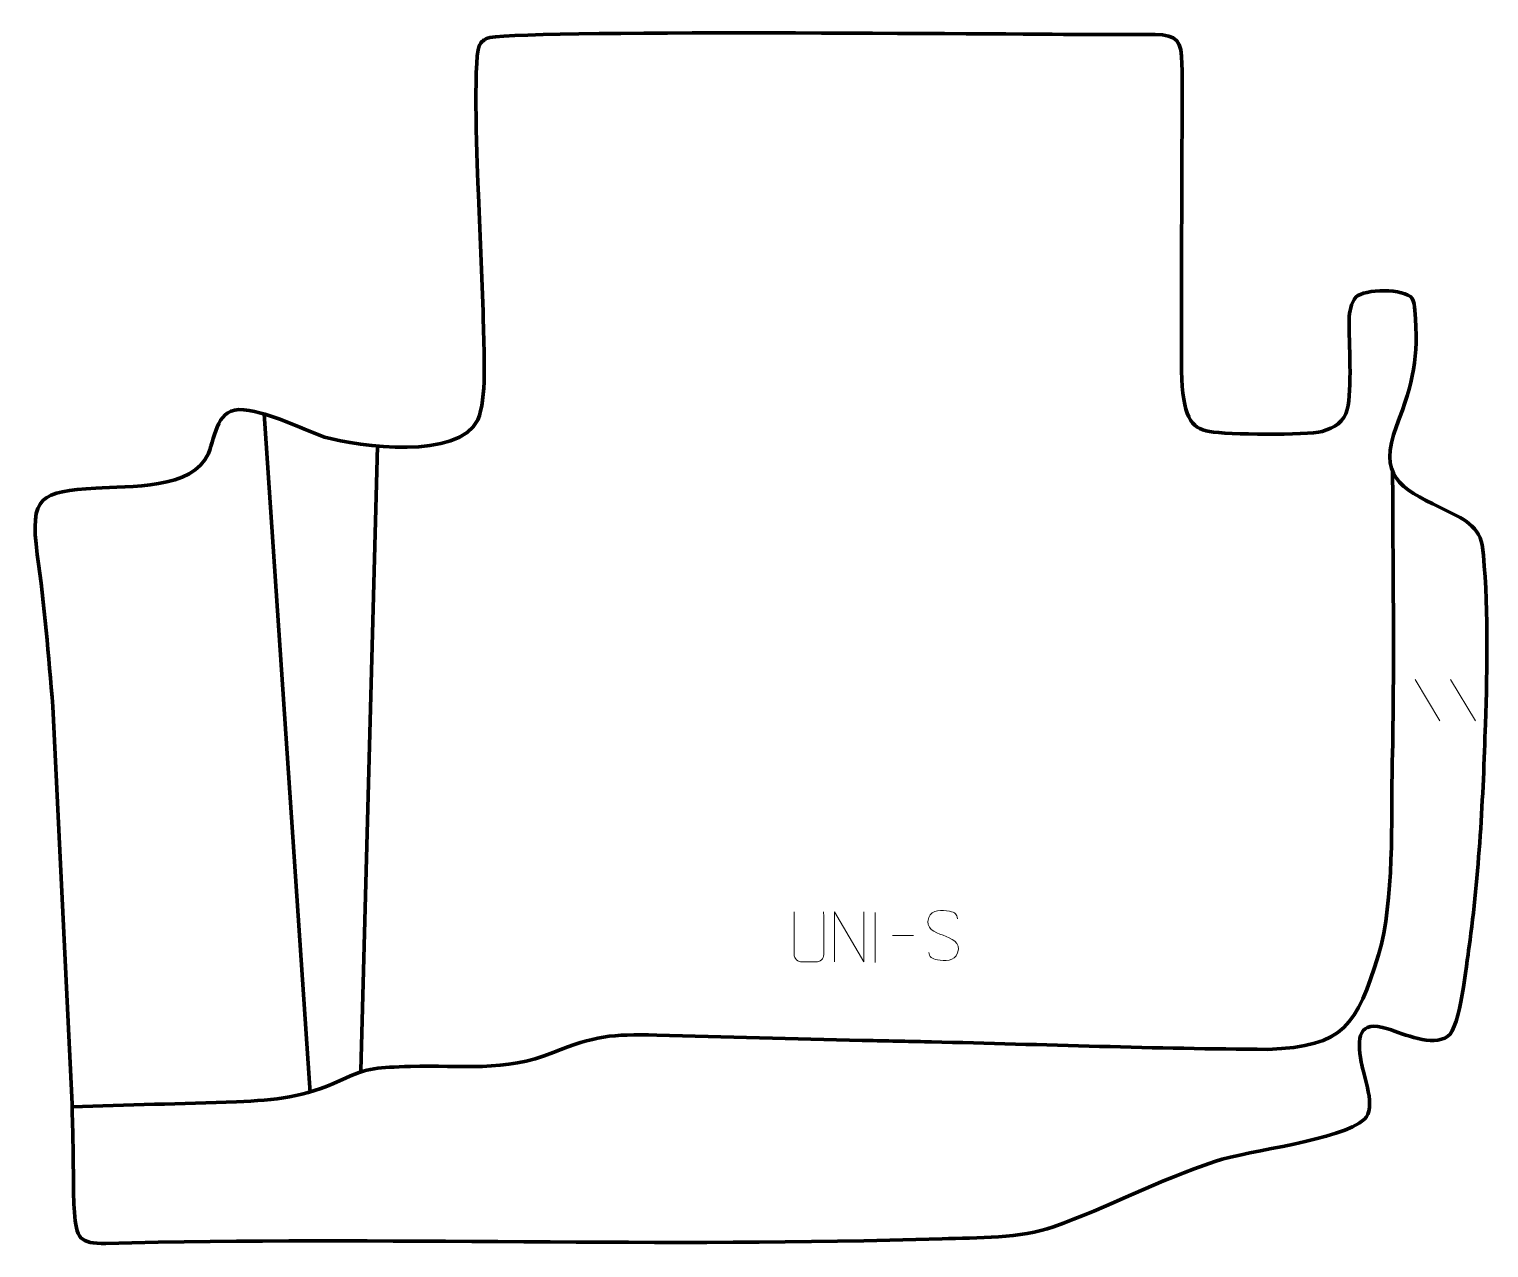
# Model space of a CAD drawing. Header units: millimetres. Extents: x -345 to 384, y -363 to 246.
import ezdxf

# ---------------------------------------------------------------- set-up
doc = ezdxf.new("R2010")
doc.units = ezdxf.units.MM
doc.header["$MEASUREMENT"] = 0
for name, color, linetype in [('layer 1', 7, 'Continuous'), ('layer 2', 7, 'Continuous'), ('layer 3', 7, 'Continuous')]:
    doc.layers.add(name, color=color, linetype=linetype)

msp = doc.modelspace()

# ---------------------------------------------------------------- linework, layer by layer
at = {"layer": 'layer 1', "color": 250, "lineweight": 9}
for points, knots in [([(51.9959, -195.0267), (51.9955, -200.5662), (52.0913, -210.768), (52.0917, -216.3084), (52.0917, -216.3084), (51.9519, -218.5479), (50.2747, -219.9741), (48.127, -219.9846), (48.127, -219.9846), (45.7951, -219.9842), (43.4632, -219.9842), (41.1317, -219.9846), (41.1317, -219.9846), (39.2067, -220.0861), (37.2346, -218.2696), (37.2458, -216.3251), (37.2458, -216.3251), (37.2461, -210.7632), (37.3415, -200.5878), (37.3411, -195.0267)], [0, 0, 0, 0, 0.16666667, 0.16666667, 0.16666667, 0.16666667, 0.33333333, 0.33333333, 0.33333333, 0.33333333, 0.5, 0.5, 0.5, 0.5, 0.66666667, 0.66666667, 0.66666667, 0.66666667, 1, 1, 1, 1]), ([(57.3413, -219.9844), (57.3413, -219.9844), (57.3413, -195.0309), (57.3413, -195.0309), (57.3413, -195.0309), (57.3413, -195.0309), (71.9961, -219.9844), (71.9961, -219.9844), (71.9961, -219.9844), (71.9961, -219.9844), (71.9961, -195.0309), (71.9961, -195.0309)], [0, 0, 0, 0, 0.25, 0.25, 0.25, 0.25, 0.5, 0.5, 0.5, 0.5, 1, 1, 1, 1]), ([(111.6742, -206.6398), (107.4259, -205.1694), (102.5178, -203.3736), (104.5229, -197.8533), (104.5229, -197.8533), (106.0264, -193.7134), (111.24, -194.1019), (114.8436, -194.703), (114.8436, -194.703), (117.7042, -195.1802), (118.5689, -196.3934), (118.8795, -198.4775)], [0, 0, 0, 0, 0.25, 0.25, 0.25, 0.25, 0.5, 0.5, 0.5, 0.5, 1, 1, 1, 1]), ([(111.6742, -206.6399), (115.6928, -208.2866), (120.7223, -210.1749), (118.8883, -215.5352), (118.8883, -215.5352), (117.4285, -219.8016), (112.5177, -219.5449), (108.7916, -218.9902), (108.7916, -218.9902), (106.0416, -218.5804), (104.8207, -217.3669), (104.4427, -215.2547)], [0, 0, 0, 0, 0.25, 0.25, 0.25, 0.25, 0.5, 0.5, 0.5, 0.5, 1, 1, 1, 1])]:
    msp.add_open_spline(points, degree=3, knots=knots, dxfattribs=at)
for points in [[(77.6687, -195.3266), (77.6687, -195.3266), (77.6687, -220.3007), (77.6687, -220.3007)], [(86.3954, -206.8137), (86.3954, -206.8137), (96.942, -206.8137), (96.942, -206.8137)]]:
    msp.add_open_spline(points, degree=3, dxfattribs=at)
at = {"layer": 'layer 2', "color": 142, "lineweight": 158}
for points in [[(-227.4735, 53.6255), (-227.4735, 53.6255), (-204.4906, -285.4018), (-204.4906, -285.4018)], [(-170.9083, 37.6159), (-170.9083, 37.6159), (-179.1233, -274.171), (-179.1233, -274.171)]]:
    msp.add_open_spline(points, degree=3, dxfattribs=at)
msp.add_open_spline([(-323.3601, -292.4216), (-295.9756, -291.5572), (-268.591, -290.6964), (-241.2066, -289.8285), (-241.2066, -289.8285), (-221.773, -289.043), (-207.3172, -287.5545), (-189.4734, -279.2071), (-189.4734, -279.2071), (-174.5168, -272.2104), (-171.0265, -272.9733), (-154.3636, -272.1679), (-154.3636, -272.1679), (-128.9908, -271.5237), (-107.4544, -275.1288), (-83.0785, -265.2696), (-83.0785, -265.2696), (-62.2368, -256.8399), (-54.0419, -256.056), (-31.3756, -256.5546), (-31.3756, -256.5546), (2.8187, -257.3069), (37.0726, -258.4254), (71.2896, -259.1901), (71.2896, -259.1901), (71.2896, -259.1901), (72.7937, -259.2234), (72.7937, -259.2234), (72.7937, -259.2234), (83.2917, -259.4542), (93.7897, -259.6851), (104.2877, -259.9165), (104.2877, -259.9165), (104.2877, -259.9165), (105.7874, -259.9496), (105.7874, -259.9496), (105.7874, -259.9496), (161.6908, -261.2), (217.9456, -263.4066), (273.8215, -263.6823), (273.8215, -263.6823), (312.393, -262.2822), (318.0027, -251.5555), (329.1545, -216.5483), (329.1545, -216.5483), (337.1768, -188.7394), (335.3169, -149.666), (336.0104, -120.1728), (336.0104, -120.1728), (337.1006, -71.7598), (336.2894, -23.3978), (336.1529, 25.0149)], degree=3, knots=[0, 0, 0, 0, 0.07142857, 0.07142857, 0.07142857, 0.07142857, 0.14285714, 0.14285714, 0.14285714, 0.14285714, 0.21428571, 0.21428571, 0.21428571, 0.21428571, 0.28571429, 0.28571429, 0.28571429, 0.28571429, 0.35714286, 0.35714286, 0.35714286, 0.35714286, 0.42857143, 0.42857143, 0.42857143, 0.42857143, 0.5, 0.5, 0.5, 0.5, 0.57142857, 0.57142857, 0.57142857, 0.57142857, 0.64285714, 0.64285714, 0.64285714, 0.64285714, 0.71428571, 0.71428571, 0.71428571, 0.71428571, 0.78571429, 0.78571429, 0.78571429, 0.78571429, 0.85714286, 0.85714286, 0.85714286, 0.85714286, 1, 1, 1, 1], dxfattribs=at)
at = {"layer": 'layer 3', "color": 242, "lineweight": 158}
msp.add_open_spline([(217.5098, 243.1204), (228.688, 243.0392), (230.7127, 239.7785), (230.9581, 228.3184), (230.9581, 228.3184), (231.3195, 211.4368), (230.8968, 193.5601), (230.8618, 176.5667), (230.8618, 176.5667), (230.793, 143.1943), (230.7242, 109.822), (230.6554, 76.4497), (230.6554, 76.4497), (230.6554, 76.4497), (230.6523, 74.9554), (230.6523, 74.9554), (230.6523, 74.9554), (231.5257, 52.6298), (235.0956, 46.5139), (244.7336, 44.8376), (244.7336, 44.8376), (253.3363, 43.3414), (293.0405, 42.8482), (300.9602, 44.9571), (300.9602, 44.9571), (307.073, 46.5849), (311.993, 49.7997), (313.5091, 55.8961), (313.5091, 55.8961), (315.9978, 65.9029), (314.3367, 89.2796), (314.4193, 100.8093), (314.4193, 100.8093), (314.6782, 104.9059), (315.1924, 108.7491), (317.8693, 111.9939), (317.8693, 111.9939), (321.8176, 116.1923), (342.1613, 116.4545), (345.9134, 111.3189), (345.9134, 111.3189), (346.7873, 110.1228), (347.1579, 107.3353), (347.3143, 105.5508), (347.3143, 105.5508), (349.2019, 81.1225), (346.5863, 70.1909), (338.1235, 47.5251), (338.1235, 47.5251), (329.018, 23.1376), (339.3632, 16.7946), (359.9442, 6.8617), (359.9442, 6.8617), (368.5903, 2.7478), (379.1364, -1.4574), (380.8947, -11.7408), (380.8947, -11.7408), (384.2003, -39.0373), (383.3738, -73.6708), (382.5163, -101.2633), (382.5163, -101.2633), (381.4073, -136.9538), (379.3745, -177.0049), (374.3539, -212.3199), (374.3539, -212.3199), (373.1602, -220.7085), (369.9324, -252.9329), (363.7618, -257.1583), (363.7618, -257.1583), (355.9542, -262.5047), (341.7748, -256.0187), (333.7831, -253.4473), (333.7831, -253.4473), (318.8222, -248.6334), (318.4258, -258.0508), (320.4338, -270.0191), (320.4338, -270.0191), (321.6146, -277.0569), (328.2817, -293.0967), (322.0945, -298.5547), (322.0945, -298.5547), (309.9238, -309.2912), (265.2761, -313.862), (247.3601, -319.6324), (247.3601, -319.6324), (219.5094, -329.0548), (193.8961, -342.5213), (166.7348, -352.3166), (166.7348, -352.3166), (150.6339, -358.1232), (128.427, -357.7106), (111.1211, -358.2713), (111.1211, -358.2713), (-28.019, -362.7789), (-167.3394, -356.955), (-306.5373, -360.5901), (-306.5373, -360.5901), (-319.5183, -360.9329), (-321.3841, -357.8042), (-322.2407, -344.9731), (-322.2407, -344.9731), (-322.9235, -334.7466), (-322.6417, -322.7022), (-322.8738, -312.2236), (-322.8738, -312.2236), (-323.0298, -305.1838), (-323.2181, -298.1419), (-323.393, -291.1023), (-323.393, -291.1023), (-323.393, -291.1023), (-332.918, -92.5324), (-332.918, -92.5324), (-332.918, -92.5324), (-335.1932, -66.7831), (-337.1843, -42.1398), (-340.7383, -16.464), (-340.7383, -16.464), (-344.801, 12.8865), (-338.8751, 14.8053), (-311.4741, 16.6192), (-311.4741, 16.6192), (-295.3908, 17.5307), (-262.7314, 16.0295), (-255.3206, 33.8965), (-255.3206, 33.8965), (-251.477, 43.1634), (-251.1377, 57.2937), (-237.6311, 55.6987), (-237.6311, 55.6987), (-223.3278, 54.0097), (-210.6604, 46.9321), (-197.2752, 42.0555), (-197.2752, 42.0555), (-179.6686, 37.2594), (-130.5221, 30.5858), (-120.7696, 50.6939), (-120.7696, 50.6939), (-116.1767, 61.2374), (-117.7545, 84.1945), (-117.8984, 96.5098), (-117.8984, 96.5098), (-118.2868, 118.4763), (-119.7059, 141.0677), (-120.4522, 163.1212), (-120.4522, 163.1212), (-120.8656, 175.1963), (-123.267, 229.5309), (-120.0172, 237.404), (-120.0172, 237.404), (-119.3291, 239.071), (-118.0273, 240.3035), (-116.3357, 241.2091), (-116.3357, 241.2091), (-107.7721, 245.794), (153.0017, 243.2144), (179.2641, 243.1774), (179.2641, 243.1774), (192.0126, 243.1599), (204.7612, 243.1418), (217.5098, 243.1204)], degree=3, knots=[0, 0, 0, 0, 0.02439024, 0.02439024, 0.02439024, 0.02439024, 0.04878049, 0.04878049, 0.04878049, 0.04878049, 0.07317073, 0.07317073, 0.07317073, 0.07317073, 0.09756098, 0.09756098, 0.09756098, 0.09756098, 0.12195122, 0.12195122, 0.12195122, 0.12195122, 0.14634146, 0.14634146, 0.14634146, 0.14634146, 0.17073171, 0.17073171, 0.17073171, 0.17073171, 0.19512195, 0.19512195, 0.19512195, 0.19512195, 0.2195122, 0.2195122, 0.2195122, 0.2195122, 0.24390244, 0.24390244, 0.24390244, 0.24390244, 0.26829268, 0.26829268, 0.26829268, 0.26829268, 0.29268293, 0.29268293, 0.29268293, 0.29268293, 0.31707317, 0.31707317, 0.31707317, 0.31707317, 0.34146341, 0.34146341, 0.34146341, 0.34146341, 0.36585366, 0.36585366, 0.36585366, 0.36585366, 0.3902439, 0.3902439, 0.3902439, 0.3902439, 0.41463415, 0.41463415, 0.41463415, 0.41463415, 0.43902439, 0.43902439, 0.43902439, 0.43902439, 0.46341463, 0.46341463, 0.46341463, 0.46341463, 0.48780488, 0.48780488, 0.48780488, 0.48780488, 0.51219512, 0.51219512, 0.51219512, 0.51219512, 0.53658537, 0.53658537, 0.53658537, 0.53658537, 0.56097561, 0.56097561, 0.56097561, 0.56097561, 0.58536585, 0.58536585, 0.58536585, 0.58536585, 0.6097561, 0.6097561, 0.6097561, 0.6097561, 0.63414634, 0.63414634, 0.63414634, 0.63414634, 0.65853659, 0.65853659, 0.65853659, 0.65853659, 0.68292683, 0.68292683, 0.68292683, 0.68292683, 0.70731707, 0.70731707, 0.70731707, 0.70731707, 0.73170732, 0.73170732, 0.73170732, 0.73170732, 0.75609756, 0.75609756, 0.75609756, 0.75609756, 0.7804878, 0.7804878, 0.7804878, 0.7804878, 0.80487805, 0.80487805, 0.80487805, 0.80487805, 0.82926829, 0.82926829, 0.82926829, 0.82926829, 0.85365854, 0.85365854, 0.85365854, 0.85365854, 0.87804878, 0.87804878, 0.87804878, 0.87804878, 0.90243902, 0.90243902, 0.90243902, 0.90243902, 0.92682927, 0.92682927, 0.92682927, 0.92682927, 0.95121951, 0.95121951, 0.95121951, 0.95121951, 1, 1, 1, 1], dxfattribs=at)
at = {"layer": 'layer 3', "color": 250, "lineweight": 9}
for points in [[(347.4064, -78.9967), (347.4064, -78.9967), (359.7707, -99.541), (359.7707, -99.541)], [(347.4064, -78.9967), (347.4064, -78.9967), (359.7707, -99.541), (359.7707, -99.541)], [(365.1363, -78.9967), (365.1363, -78.9967), (377.5006, -99.541), (377.5006, -99.541)], [(365.1363, -78.9967), (365.1363, -78.9967), (377.5006, -99.541), (377.5006, -99.541)]]:
    msp.add_open_spline(points, degree=3, dxfattribs=at)

doc.saveas('drawing.dxf')
